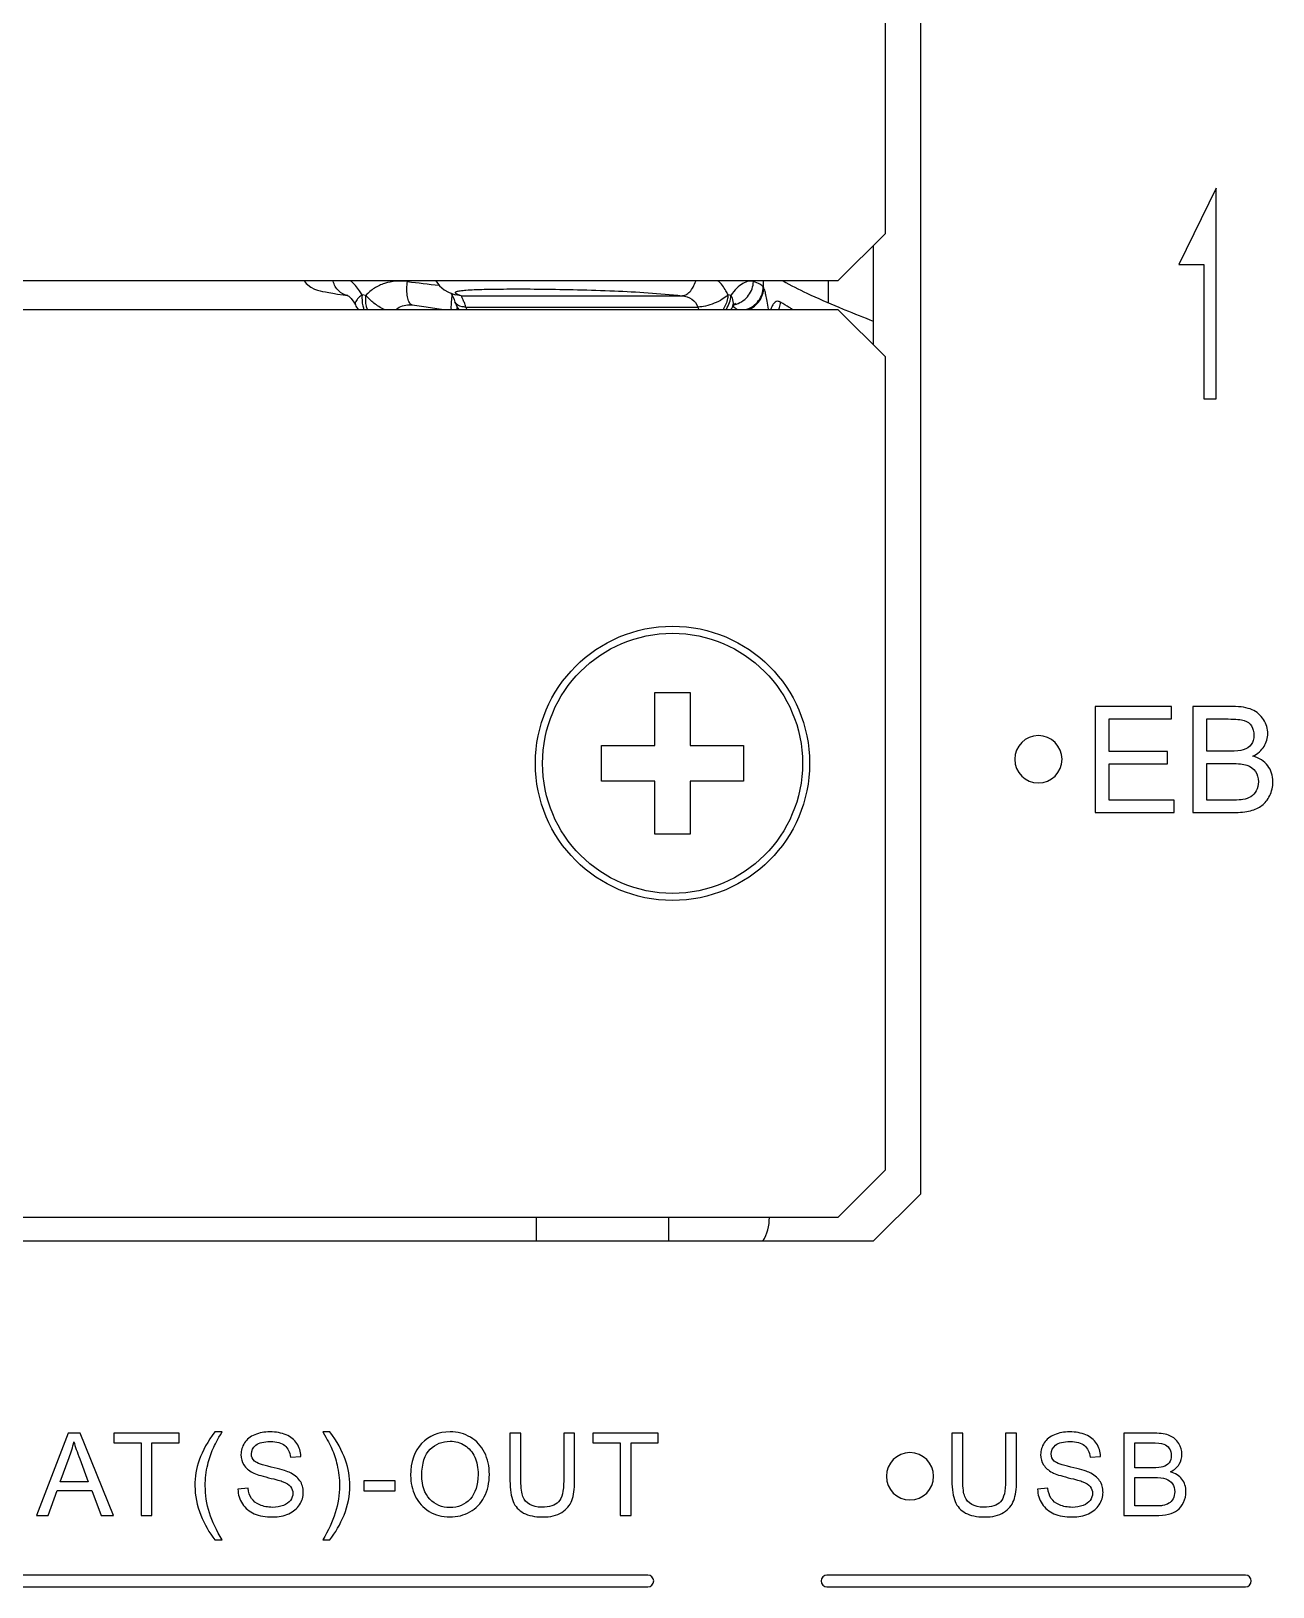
# Model space of a CAD drawing. Header units: millimetres. Extents: x 4086 to 8318, y 123 to 1549.
# Drawn here: x 7141.33 to 7167.6, y 1080.96 to 1113.86 of the extents above; entities that cross this region are included whole.
import ezdxf

# ---------------------------------------------------------------- set-up
doc = ezdxf.new("R2010")
doc.units = ezdxf.units.MM
for name, color, linetype in [('00_COMPONENTS', 7, 'Continuous'), ('20_ALL_FEATURES', 7, 'Continuous'), ('layer 3', 7, 'Continuous')]:
    doc.layers.add(name, color=color, linetype=linetype)

msp = doc.modelspace()

# ---------------------------------------------------------------- linework, layer by layer
at = {"layer": '00_COMPONENTS', "color": 7, "linetype": 'Continuous'}
for p, q in [((7154.524, 1099.875), (7155.274, 1099.875)), ((7154.524, 1098.75), (7154.524, 1099.875)), ((7155.274, 1099.875), (7155.274, 1098.75)), ((7153.399, 1098.75), (7154.524, 1098.75)), ((7153.399, 1098), (7153.399, 1098.75)), ((7155.274, 1098.75), (7156.399, 1098.75)), ((7156.399, 1098.75), (7156.399, 1098)), ((7154.524, 1098), (7153.399, 1098)), ((7154.524, 1096.875), (7154.524, 1098)), ((7156.399, 1098), (7155.274, 1098)), ((7155.274, 1098), (7155.274, 1096.875)), ((7155.274, 1096.875), (7154.524, 1096.875))]:
    msp.add_line(p, q, dxfattribs=at)
msp.add_circle((7154.899, 1098.375), 2.75, dxfattribs=at)
at = {"layer": '20_ALL_FEATURES', "color": 7, "linetype": 'Continuous'}
for p, q in [((7160.149, 1089.275), (7160.149, 1166.875)), ((7159.399, 1126.775), (7159.399, 1109.575)), ((7159.399, 1109.575), (7158.399, 1108.575)), ((7159.149, 1107.225), (7159.149, 1109.325)), ((7158.399, 1108.575), (7065.899, 1108.575)), ((7150.213, 1108.317), (7150.238, 1108.274)), ((7156.818, 1108.575), (7156.818, 1108.448)), ((7158.192, 1108.575), (7158.192, 1108.114)), ((7148.021, 1108.267), (7148.022, 1108.267)), ((7148.022, 1108.267), (7148.05, 1108.25)), ((7148.028, 1108.266), (7148.027, 1108.266)), ((7148.413, 1108.271), (7148.333, 1108.281)), ((7150.307, 1108.283), (7150.306, 1108.283)), ((7150.428, 1108.263), (7150.307, 1108.283)), ((7150.428, 1108.263), (7155.099, 1108.263)), ((7150.528, 1108.023), (7155.435, 1108.023)), ((7065.899, 1107.975), (7158.399, 1107.975)), ((7158.399, 1107.975), (7159.399, 1106.975)), ((7159.399, 1106.975), (7159.399, 1089.775)), ((7159.399, 1089.775), (7158.399, 1088.775)), ((7159.149, 1088.275), (7160.149, 1089.275)), ((7158.399, 1088.775), (7065.899, 1088.775)), ((7152.023, 1088.275), (7152.023, 1088.775)), ((7154.823, 1088.275), (7154.823, 1088.775)), ((7065.149, 1088.275), (7159.149, 1088.275))]:
    msp.add_line(p, q, dxfattribs=at)
for points in [[(7147.11, 1108.575), (7147.149, 1108.521), (7147.247, 1108.444), (7147.329, 1108.403), (7147.39, 1108.382), (7147.443, 1108.367), (7147.498, 1108.355), (7147.559, 1108.343), (7147.63, 1108.33), (7147.714, 1108.315), (7147.814, 1108.299), (7147.931, 1108.281), (7148.021, 1108.267)], [(7149.896, 1108.575), (7149.97, 1108.472), (7150.066, 1108.39), (7150.158, 1108.339)], [(7150.158, 1108.339), (7150.245, 1108.304), (7150.307, 1108.283)], [(7148.05, 1108.25), (7148.102, 1108.203), (7148.16, 1108.125), (7148.191, 1108.067)], [(7149.335, 1108.072), (7149.377, 1108.07), (7149.395, 1108.068)], [(7149.395, 1108.068), (7149.639, 1108.034), (7149.965, 1107.988), (7150.067, 1107.975)], [(7150.238, 1108.274), (7150.278, 1108.186), (7150.298, 1108.13)], [(7156.165, 1108.019), (7156.211, 1108.086), (7156.23, 1108.106)]]:
    msp.add_lwpolyline(points, dxfattribs=at)
msp.add_circle((7154.899, 1098.375), 2.9, dxfattribs=at)
for centre, radius, start, end in [((7170.178, 1280.345), 173.047, 263.06797, 263.29098), ((7148.075, 1108.583), 0.32, 260.2315, 261.374), ((7148.645, 1108.282), 0.502, 205.3487, 217.8667), ((7151.365, 1108.013), 1.022, 178.8192, 180.0122), ((7151.097, 1108.219), 0.602, 198.9937, 204.3183), ((7156.004, 1108.219), 0.602, 198.9937, 204.3183), ((7155.565, 1108.289), 0.565, 326.1814, 326.8316), ((7155.538, 1108.305), 0.597, 326.9099, 341.6998), ((7155.006, 1101.501), 6.863, 80.5397, 81.0563), ((7155.507, 1108.315), 0.629, 341.7213, 355.9926), ((7155.734, 1108.271), 0.499, 323.2156, 329.7363), ((7155.933, 1107.558), 0.536, 61.7909, 62.8341), ((7156.117, 1108.528), 0.461, 281.5143, 284.6371), ((7156.117, 1108.528), 0.46, 284.6372, 286.9903), ((7167.591, 1129.972), 23.794, 247.3122, 247.6504), ((7169.329, 1134.217), 28.38, 247.6649, 248.9723), ((7155.949, 1088.775), 1, 329.6397, 0)]:
    msp.add_arc(centre, radius, start, end, dxfattribs=at)
for points, knots in [([(7148.021, 1108.267), (7147.953, 1108.279), (7147.813, 1108.357), (7147.742, 1108.496), (7147.721, 1108.573)], [0, 0, 0, 0, 0.463615, 1, 1, 1, 1]), ([(7148.333, 1108.281), (7148.317, 1108.311), (7148.249, 1108.421), (7148.162, 1108.518), (7148.089, 1108.579)], [0, 0, 0, 0, 0.263534, 1, 1, 1, 1]), ([(7149.292, 1108.563), (7149.132, 1108.583), (7148.882, 1108.567), (7148.589, 1108.432), (7148.466, 1108.329), (7148.413, 1108.271)], [0, 0, 0, 0, 0.507001, 0.752904, 1, 1, 1, 1]), ([(7149.357, 1108.087), (7149.338, 1108.106), (7149.307, 1108.168), (7149.275, 1108.328), (7149.28, 1108.467), (7149.292, 1108.563)], [0, 0, 0, 0, 0.165037, 0.406397, 1, 1, 1, 1]), ([(7150.314, 1108.313), (7150.311, 1108.316), (7150.305, 1108.322), (7150.304, 1108.335), (7150.315, 1108.344), (7150.324, 1108.348), (7150.33, 1108.35)], [0, 0, 0, 0, 0.249564, 0.432041, 0.658846, 1, 1, 1, 1]), ([(7150.428, 1108.263), (7150.403, 1108.271), (7150.364, 1108.284), (7150.326, 1108.302), (7150.314, 1108.313)], [0, 0, 0, 0, 0.622647, 1, 1, 1, 1]), ([(7150.33, 1108.35), (7150.354, 1108.36), (7150.422, 1108.371), (7150.546, 1108.384), (7150.717, 1108.393), (7150.932, 1108.4), (7151.187, 1108.404), (7151.594, 1108.407), (7152.166, 1108.404), (7152.9, 1108.392), (7153.887, 1108.36), (7154.624, 1108.316), (7155.099, 1108.263)], [0, 0, 0, 0, 0.016281, 0.042592, 0.078673, 0.123922, 0.177635, 0.238866, 0.379699, 0.536953, 0.700025, 1, 1, 1, 1]), ([(7155.099, 1108.263), (7155.127, 1108.264), (7155.189, 1108.282), (7155.271, 1108.348), (7155.342, 1108.448), (7155.376, 1108.529), (7155.39, 1108.573)], [0, 0, 0, 0, 0.187737, 0.418158, 0.694185, 1, 1, 1, 1]), ([(7156.073, 1108.281), (7156.06, 1108.311), (7156.006, 1108.42), (7155.929, 1108.52), (7155.861, 1108.579)], [0, 0, 0, 0, 0.263639, 1, 1, 1, 1]), ([(7156.611, 1108.563), (7156.578, 1108.574), (7156.498, 1108.575), (7156.376, 1108.522), (7156.248, 1108.419), (7156.172, 1108.325), (7156.134, 1108.271)], [0, 0, 0, 0, 0.173701, 0.390204, 0.665135, 1, 1, 1, 1]), ([(7156.252, 1108.087), (7156.352, 1108.118), (7156.534, 1108.251), (7156.606, 1108.46), (7156.611, 1108.563)], [0, 0, 0, 0, 0.505631, 1, 1, 1, 1]), ([(7156.453, 1107.972), (7156.558, 1108.002), (7156.746, 1108.132), (7156.817, 1108.346), (7156.818, 1108.448)], [0, 0, 0, 0, 0.516311, 1, 1, 1, 1]), ([(7156.505, 1107.969), (7156.597, 1108.005), (7156.763, 1108.134), (7156.826, 1108.334), (7156.827, 1108.431)], [0, 0, 0, 0, 0.507635, 1, 1, 1, 1]), ([(7156.818, 1108.448), (7156.803, 1108.474), (7156.731, 1108.52), (7156.658, 1108.548), (7156.611, 1108.563)], [0, 0, 0, 0, 0.376211, 1, 1, 1, 1]), ([(7156.927, 1107.978), (7156.92, 1108.035), (7156.905, 1108.136), (7156.879, 1108.27), (7156.854, 1108.364), (7156.837, 1108.414), (7156.827, 1108.431)], [0, 0, 0, 0, 0.368498, 0.664426, 0.876609, 1, 1, 1, 1]), ([(7157.237, 1108.576), (7157.401, 1108.481), (7157.79, 1108.288), (7158.188, 1108.114), (7158.414, 1108.02)], [0, 0, 0, 0, 0.435549, 1, 1, 1, 1]), ([(7148.333, 1108.281), (7148.31, 1108.263), (7148.266, 1108.226), (7148.208, 1108.163), (7148.177, 1108.097), (7148.191, 1108.067)], [0, 0, 0, 0, 0.33667, 0.627834, 1, 1, 1, 1]), ([(7148.333, 1108.281), (7148.326, 1108.203), (7148.332, 1108.096), (7148.363, 1107.997), (7148.373, 1107.973)], [0, 0, 0, 0, 0.754628, 1, 1, 1, 1]), ([(7148.445, 1107.974), (7148.437, 1107.997), (7148.41, 1108.094), (7148.406, 1108.196), (7148.413, 1108.271)], [0, 0, 0, 0, 0.245883, 1, 1, 1, 1]), ([(7148.802, 1107.972), (7148.724, 1108.007), (7148.584, 1108.096), (7148.463, 1108.21), (7148.413, 1108.271)], [0, 0, 0, 0, 0.516569, 1, 1, 1, 1]), ([(7149.06, 1107.98), (7149.096, 1108.01), (7149.185, 1108.059), (7149.284, 1108.072), (7149.335, 1108.072)], [0, 0, 0, 0, 0.482946, 1, 1, 1, 1]), ([(7149.395, 1108.068), (7149.392, 1108.069), (7149.378, 1108.072), (7149.365, 1108.08), (7149.357, 1108.087)], [0, 0, 0, 0, 0.230344, 1, 1, 1, 1]), ([(7150.221, 1107.972), (7150.219, 1107.993), (7150.22, 1108.048), (7150.223, 1108.103), (7150.226, 1108.137)], [0, 0, 0, 0, 0.378876, 1, 1, 1, 1]), ([(7150.226, 1108.137), (7150.227, 1108.147), (7150.23, 1108.193), (7150.235, 1108.238), (7150.239, 1108.273)], [0, 0, 0, 0, 0.236128, 1, 1, 1, 1]), ([(7150.528, 1108.023), (7150.501, 1108.024), (7150.418, 1108.03), (7150.316, 1108.073), (7150.298, 1108.13)], [0, 0, 0, 0, 0.310608, 1, 1, 1, 1]), ([(7150.345, 1107.969), (7150.345, 1107.972), (7150.344, 1107.987), (7150.343, 1108.001), (7150.343, 1108.012)], [0, 0, 0, 0, 0.211489, 1, 1, 1, 1]), ([(7150.528, 1108.023), (7150.519, 1108.055), (7150.5, 1108.113), (7150.468, 1108.184), (7150.445, 1108.232), (7150.431, 1108.255), (7150.428, 1108.263)], [0, 0, 0, 0, 0.387488, 0.695194, 0.901901, 1, 1, 1, 1]), ([(7155.099, 1108.263), (7155.172, 1108.257), (7155.32, 1108.215), (7155.409, 1108.088), (7155.435, 1108.023)], [0, 0, 0, 0, 0.510394, 1, 1, 1, 1]), ([(7156.073, 1108.281), (7156.037, 1108.245), (7155.944, 1108.177), (7155.782, 1108.098), (7155.608, 1108.042), (7155.489, 1108.025), (7155.435, 1108.023)], [0, 0, 0, 0, 0.218238, 0.490673, 0.768335, 1, 1, 1, 1]), ([(7156.073, 1108.281), (7156.072, 1108.255), (7156.057, 1108.146), (7156.014, 1108.041), (7155.967, 1107.973)], [0, 0, 0, 0, 0.238568, 1, 1, 1, 1]), ([(7156.165, 1108.019), (7156.186, 1108.054), (7156.196, 1108.149), (7156.159, 1108.231), (7156.134, 1108.271)], [0, 0, 0, 0, 0.463488, 1, 1, 1, 1]), ([(7156.186, 1108.03), (7156.192, 1108.027), (7156.212, 1108.016), (7156.231, 1108.003), (7156.244, 1107.992)], [0, 0, 0, 0, 0.279806, 1, 1, 1, 1]), ([(7157.184, 1108.125), (7157.166, 1108.136), (7157.125, 1108.153), (7157.06, 1108.127), (7157.013, 1108.064), (7156.991, 1108.011), (7156.98, 1107.98)], [0, 0, 0, 0, 0.215294, 0.413526, 0.664597, 1, 1, 1, 1]), ([(7157.151, 1107.974), (7157.156, 1107.987), (7157.172, 1108.036), (7157.181, 1108.087), (7157.184, 1108.125)], [0, 0, 0, 0, 0.260943, 1, 1, 1, 1]), ([(7157.437, 1107.975), (7157.414, 1107.988), (7157.328, 1108.036), (7157.244, 1108.086), (7157.184, 1108.125)], [0, 0, 0, 0, 0.269021, 1, 1, 1, 1])]:
    msp.add_open_spline(points, degree=3, knots=knots, dxfattribs=at)
for points in [[(7156.827, 1108.431), (7156.824, 1108.436), (7156.821, 1108.442), (7156.818, 1108.448)], [(7150.298, 1108.13), (7150.315, 1108.073), (7150.344, 1108.02), (7150.38, 1107.973)], [(7156.244, 1107.992), (7156.25, 1107.987), (7156.256, 1107.981), (7156.261, 1107.974)]]:
    msp.add_open_spline(points, degree=3, dxfattribs=at)
at = {"layer": 'layer 3'}
for points, knots in [([(7166.14, 1106.082), (7166.14, 1106.082), (7166.14, 1108.926), (7166.14, 1108.926), (7166.14, 1108.926), (7166.14, 1108.926), (7165.608, 1108.926), (7165.608, 1108.926), (7165.608, 1108.926), (7165.608, 1108.926), (7166.4, 1110.539), (7166.4, 1110.539), (7166.4, 1110.539), (7166.4, 1110.539), (7166.4, 1109.113), (7166.4, 1109.113), (7166.4, 1109.113), (7166.4, 1109.113), (7166.4, 1108.926), (7166.4, 1108.926), (7166.4, 1108.926), (7166.4, 1108.926), (7166.4, 1106.082), (7166.4, 1106.082), (7166.4, 1106.082), (7166.4, 1106.082), (7166.14, 1106.082), (7166.14, 1106.082)], [0, 0, 0, 0, 0.125, 0.125, 0.125, 0.125, 0.25, 0.25, 0.25, 0.25, 0.375, 0.375, 0.375, 0.375, 0.5, 0.5, 0.5, 0.5, 0.625, 0.625, 0.625, 0.625, 0.75, 0.75, 0.75, 0.75, 1, 1, 1, 1]), ([(7163.837, 1097.336), (7163.837, 1097.336), (7163.837, 1099.576), (7163.837, 1099.576), (7163.837, 1099.576), (7163.837, 1099.576), (7165.454, 1099.576), (7165.454, 1099.576), (7165.454, 1099.576), (7165.454, 1099.576), (7165.454, 1099.313), (7165.454, 1099.313), (7165.454, 1099.313), (7165.454, 1099.313), (7164.134, 1099.313), (7164.134, 1099.313), (7164.134, 1099.313), (7164.134, 1099.313), (7164.134, 1098.625), (7164.134, 1098.625), (7164.134, 1098.625), (7164.134, 1098.625), (7165.37, 1098.625), (7165.37, 1098.625), (7165.37, 1098.625), (7165.37, 1098.625), (7165.37, 1098.362), (7165.37, 1098.362), (7165.37, 1098.362), (7165.37, 1098.362), (7164.134, 1098.362), (7164.134, 1098.362), (7164.134, 1098.362), (7164.134, 1098.362), (7164.134, 1097.598), (7164.134, 1097.598), (7164.134, 1097.598), (7164.134, 1097.598), (7165.508, 1097.598), (7165.508, 1097.598), (7165.508, 1097.598), (7165.508, 1097.598), (7165.508, 1097.336), (7165.508, 1097.336), (7165.508, 1097.336), (7165.508, 1097.336), (7163.837, 1097.336), (7163.837, 1097.336)], [0, 0, 0, 0, 0.076923, 0.076923, 0.076923, 0.076923, 0.153846, 0.153846, 0.153846, 0.153846, 0.230769, 0.230769, 0.230769, 0.230769, 0.307692, 0.307692, 0.307692, 0.307692, 0.384615, 0.384615, 0.384615, 0.384615, 0.461538, 0.461538, 0.461538, 0.461538, 0.538462, 0.538462, 0.538462, 0.538462, 0.615385, 0.615385, 0.615385, 0.615385, 0.692308, 0.692308, 0.692308, 0.692308, 0.769231, 0.769231, 0.769231, 0.769231, 0.846154, 0.846154, 0.846154, 0.846154, 1, 1, 1, 1]), ([(7165.905, 1097.336), (7165.905, 1097.336), (7165.905, 1099.576), (7165.905, 1099.576), (7165.905, 1099.576), (7165.905, 1099.576), (7166.746, 1099.576), (7166.746, 1099.576), (7166.746, 1099.576), (7166.917, 1099.576), (7167.054, 1099.554), (7167.158, 1099.508), (7167.158, 1099.508), (7167.261, 1099.463), (7167.342, 1099.393), (7167.4, 1099.299), (7167.4, 1099.299), (7167.459, 1099.205), (7167.489, 1099.106), (7167.489, 1099.003), (7167.489, 1099.003), (7167.489, 1098.907), (7167.463, 1098.817), (7167.411, 1098.733), (7167.411, 1098.733), (7167.359, 1098.648), (7167.281, 1098.58), (7167.176, 1098.528), (7167.176, 1098.528), (7167.312, 1098.488), (7167.416, 1098.42), (7167.489, 1098.324), (7167.489, 1098.324), (7167.562, 1098.229), (7167.598, 1098.116), (7167.598, 1097.985), (7167.598, 1097.985), (7167.598, 1097.88), (7167.576, 1097.783), (7167.531, 1097.692), (7167.531, 1097.692), (7167.487, 1097.602), (7167.432, 1097.533), (7167.367, 1097.484), (7167.367, 1097.484), (7167.302, 1097.435), (7167.22, 1097.398), (7167.122, 1097.373), (7167.122, 1097.373), (7167.023, 1097.348), (7166.903, 1097.336), (7166.76, 1097.336), (7166.76, 1097.336), (7166.76, 1097.336), (7165.905, 1097.336), (7165.905, 1097.336)], [0, 0, 0, 0, 0.066667, 0.066667, 0.066667, 0.066667, 0.133333, 0.133333, 0.133333, 0.133333, 0.2, 0.2, 0.2, 0.2, 0.266667, 0.266667, 0.266667, 0.266667, 0.333333, 0.333333, 0.333333, 0.333333, 0.4, 0.4, 0.4, 0.4, 0.466667, 0.466667, 0.466667, 0.466667, 0.533333, 0.533333, 0.533333, 0.533333, 0.6, 0.6, 0.6, 0.6, 0.666667, 0.666667, 0.666667, 0.666667, 0.733333, 0.733333, 0.733333, 0.733333, 0.8, 0.8, 0.8, 0.8, 0.866667, 0.866667, 0.866667, 0.866667, 1, 1, 1, 1]), ([(7166.202, 1098.634), (7166.202, 1098.634), (7166.687, 1098.634), (7166.687, 1098.634), (7166.687, 1098.634), (7166.818, 1098.634), (7166.913, 1098.643), (7166.97, 1098.66), (7166.97, 1098.66), (7167.045, 1098.683), (7167.102, 1098.72), (7167.14, 1098.772), (7167.14, 1098.772), (7167.178, 1098.825), (7167.197, 1098.89), (7167.197, 1098.969), (7167.197, 1098.969), (7167.197, 1099.043), (7167.18, 1099.109), (7167.144, 1099.165), (7167.144, 1099.165), (7167.108, 1099.222), (7167.057, 1099.261), (7166.991, 1099.282), (7166.991, 1099.282), (7166.925, 1099.303), (7166.811, 1099.313), (7166.65, 1099.313), (7166.65, 1099.313), (7166.65, 1099.313), (7166.202, 1099.313), (7166.202, 1099.313), (7166.202, 1099.313), (7166.202, 1099.313), (7166.202, 1098.634), (7166.202, 1098.634)], [0, 0, 0, 0, 0.1, 0.1, 0.1, 0.1, 0.2, 0.2, 0.2, 0.2, 0.3, 0.3, 0.3, 0.3, 0.4, 0.4, 0.4, 0.4, 0.5, 0.5, 0.5, 0.5, 0.6, 0.6, 0.6, 0.6, 0.7, 0.7, 0.7, 0.7, 0.8, 0.8, 0.8, 0.8, 1, 1, 1, 1]), ([(7166.202, 1097.598), (7166.202, 1097.598), (7166.76, 1097.598), (7166.76, 1097.598), (7166.76, 1097.598), (7166.856, 1097.598), (7166.924, 1097.602), (7166.963, 1097.609), (7166.963, 1097.609), (7167.031, 1097.621), (7167.088, 1097.642), (7167.134, 1097.67), (7167.134, 1097.67), (7167.18, 1097.699), (7167.217, 1097.741), (7167.247, 1097.796), (7167.247, 1097.796), (7167.277, 1097.85), (7167.291, 1097.913), (7167.291, 1097.985), (7167.291, 1097.985), (7167.291, 1098.069), (7167.27, 1098.141), (7167.227, 1098.203), (7167.227, 1098.203), (7167.184, 1098.265), (7167.124, 1098.309), (7167.048, 1098.334), (7167.048, 1098.334), (7166.973, 1098.359), (7166.863, 1098.371), (7166.721, 1098.371), (7166.721, 1098.371), (7166.721, 1098.371), (7166.202, 1098.371), (7166.202, 1098.371), (7166.202, 1098.371), (7166.202, 1098.371), (7166.202, 1097.598), (7166.202, 1097.598)], [0, 0, 0, 0, 0.090909, 0.090909, 0.090909, 0.090909, 0.181818, 0.181818, 0.181818, 0.181818, 0.272727, 0.272727, 0.272727, 0.272727, 0.363636, 0.363636, 0.363636, 0.363636, 0.454545, 0.454545, 0.454545, 0.454545, 0.545455, 0.545455, 0.545455, 0.545455, 0.636364, 0.636364, 0.636364, 0.636364, 0.727273, 0.727273, 0.727273, 0.727273, 0.818182, 0.818182, 0.818182, 0.818182, 1, 1, 1, 1]), ([(7141.447, 1082.468), (7141.447, 1082.468), (7142.115, 1084.21), (7142.115, 1084.21), (7142.115, 1084.21), (7142.115, 1084.21), (7142.368, 1084.21), (7142.368, 1084.21), (7142.368, 1084.21), (7142.368, 1084.21), (7143.077, 1082.468), (7143.077, 1082.468), (7143.077, 1082.468), (7143.077, 1082.468), (7142.815, 1082.468), (7142.815, 1082.468), (7142.815, 1082.468), (7142.815, 1082.468), (7142.614, 1082.996), (7142.614, 1082.996), (7142.614, 1082.996), (7142.614, 1082.996), (7141.88, 1082.996), (7141.88, 1082.996), (7141.88, 1082.996), (7141.88, 1082.996), (7141.691, 1082.468), (7141.691, 1082.468), (7141.691, 1082.468), (7141.691, 1082.468), (7141.447, 1082.468), (7141.447, 1082.468)], [0, 0, 0, 0, 0.111111, 0.111111, 0.111111, 0.111111, 0.222222, 0.222222, 0.222222, 0.222222, 0.333333, 0.333333, 0.333333, 0.333333, 0.444444, 0.444444, 0.444444, 0.444444, 0.555556, 0.555556, 0.555556, 0.555556, 0.666667, 0.666667, 0.666667, 0.666667, 0.777778, 0.777778, 0.777778, 0.777778, 1, 1, 1, 1]), ([(7141.948, 1083.183), (7141.948, 1083.183), (7142.541, 1083.183), (7142.541, 1083.183), (7142.541, 1083.183), (7142.541, 1083.183), (7142.36, 1083.666), (7142.36, 1083.666), (7142.36, 1083.666), (7142.305, 1083.813), (7142.264, 1083.934), (7142.235, 1084.03), (7142.235, 1084.03), (7142.211, 1083.916), (7142.179, 1083.805), (7142.139, 1083.695), (7142.139, 1083.695), (7142.139, 1083.695), (7141.948, 1083.183), (7141.948, 1083.183)], [0, 0, 0, 0, 0.166667, 0.166667, 0.166667, 0.166667, 0.333333, 0.333333, 0.333333, 0.333333, 0.5, 0.5, 0.5, 0.5, 0.666667, 0.666667, 0.666667, 0.666667, 1, 1, 1, 1]), ([(7143.658, 1082.468), (7143.658, 1082.468), (7143.658, 1084.006), (7143.658, 1084.006), (7143.658, 1084.006), (7143.658, 1084.006), (7143.084, 1084.006), (7143.084, 1084.006), (7143.084, 1084.006), (7143.084, 1084.006), (7143.084, 1084.21), (7143.084, 1084.21), (7143.084, 1084.21), (7143.084, 1084.21), (7144.463, 1084.21), (7144.463, 1084.21), (7144.463, 1084.21), (7144.463, 1084.21), (7144.463, 1084.006), (7144.463, 1084.006), (7144.463, 1084.006), (7144.463, 1084.006), (7143.889, 1084.006), (7143.889, 1084.006), (7143.889, 1084.006), (7143.889, 1084.006), (7143.889, 1082.468), (7143.889, 1082.468), (7143.889, 1082.468), (7143.889, 1082.468), (7143.658, 1082.468), (7143.658, 1082.468)], [0, 0, 0, 0, 0.111111, 0.111111, 0.111111, 0.111111, 0.222222, 0.222222, 0.222222, 0.222222, 0.333333, 0.333333, 0.333333, 0.333333, 0.444444, 0.444444, 0.444444, 0.444444, 0.555556, 0.555556, 0.555556, 0.555556, 0.666667, 0.666667, 0.666667, 0.666667, 0.777778, 0.777778, 0.777778, 0.777778, 1, 1, 1, 1]), ([(7145.218, 1081.957), (7145.1, 1082.106), (7145.001, 1082.28), (7144.919, 1082.48), (7144.919, 1082.48), (7144.838, 1082.679), (7144.797, 1082.886), (7144.797, 1083.099), (7144.797, 1083.099), (7144.797, 1083.288), (7144.827, 1083.468), (7144.888, 1083.641), (7144.888, 1083.641), (7144.96, 1083.841), (7145.069, 1084.04), (7145.218, 1084.239), (7145.218, 1084.239), (7145.218, 1084.239), (7145.371, 1084.239), (7145.371, 1084.239), (7145.371, 1084.239), (7145.275, 1084.074), (7145.212, 1083.957), (7145.181, 1083.886), (7145.181, 1083.886), (7145.133, 1083.777), (7145.095, 1083.663), (7145.067, 1083.545), (7145.067, 1083.545), (7145.033, 1083.397), (7145.016, 1083.248), (7145.016, 1083.098), (7145.016, 1083.098), (7145.016, 1082.718), (7145.134, 1082.337), (7145.371, 1081.957), (7145.371, 1081.957), (7145.371, 1081.957), (7145.218, 1081.957), (7145.218, 1081.957)], [0, 0, 0, 0, 0.090909, 0.090909, 0.090909, 0.090909, 0.181818, 0.181818, 0.181818, 0.181818, 0.272727, 0.272727, 0.272727, 0.272727, 0.363636, 0.363636, 0.363636, 0.363636, 0.454545, 0.454545, 0.454545, 0.454545, 0.545455, 0.545455, 0.545455, 0.545455, 0.636364, 0.636364, 0.636364, 0.636364, 0.727273, 0.727273, 0.727273, 0.727273, 0.818182, 0.818182, 0.818182, 0.818182, 1, 1, 1, 1]), ([(7145.706, 1083.028), (7145.706, 1083.028), (7145.922, 1083.047), (7145.922, 1083.047), (7145.922, 1083.047), (7145.932, 1082.96), (7145.956, 1082.888), (7145.994, 1082.831), (7145.994, 1082.831), (7146.032, 1082.776), (7146.09, 1082.73), (7146.169, 1082.695), (7146.169, 1082.695), (7146.248, 1082.661), (7146.337, 1082.643), (7146.436, 1082.643), (7146.436, 1082.643), (7146.524, 1082.643), (7146.602, 1082.656), (7146.669, 1082.683), (7146.669, 1082.683), (7146.736, 1082.709), (7146.786, 1082.745), (7146.819, 1082.791), (7146.819, 1082.791), (7146.852, 1082.837), (7146.868, 1082.887), (7146.868, 1082.94), (7146.868, 1082.94), (7146.868, 1082.994), (7146.853, 1083.042), (7146.821, 1083.083), (7146.821, 1083.083), (7146.789, 1083.123), (7146.737, 1083.157), (7146.664, 1083.185), (7146.664, 1083.185), (7146.617, 1083.203), (7146.514, 1083.232), (7146.354, 1083.27), (7146.354, 1083.27), (7146.194, 1083.309), (7146.082, 1083.345), (7146.018, 1083.379), (7146.018, 1083.379), (7145.935, 1083.423), (7145.873, 1083.477), (7145.833, 1083.541), (7145.833, 1083.541), (7145.792, 1083.606), (7145.771, 1083.678), (7145.771, 1083.758), (7145.771, 1083.758), (7145.771, 1083.847), (7145.797, 1083.929), (7145.846, 1084.005), (7145.846, 1084.005), (7145.896, 1084.082), (7145.969, 1084.14), (7146.065, 1084.179), (7146.065, 1084.179), (7146.161, 1084.219), (7146.267, 1084.239), (7146.384, 1084.239), (7146.384, 1084.239), (7146.513, 1084.239), (7146.627, 1084.218), (7146.726, 1084.177), (7146.726, 1084.177), (7146.824, 1084.135), (7146.9, 1084.074), (7146.953, 1083.993), (7146.953, 1083.993), (7147.006, 1083.912), (7147.035, 1083.821), (7147.039, 1083.719), (7147.039, 1083.719), (7147.039, 1083.719), (7146.817, 1083.701), (7146.817, 1083.701), (7146.817, 1083.701), (7146.806, 1083.811), (7146.765, 1083.894), (7146.697, 1083.95), (7146.697, 1083.95), (7146.628, 1084.007), (7146.527, 1084.035), (7146.393, 1084.035), (7146.393, 1084.035), (7146.254, 1084.035), (7146.152, 1084.009), (7146.088, 1083.958), (7146.088, 1083.958), (7146.025, 1083.907), (7145.993, 1083.845), (7145.993, 1083.773), (7145.993, 1083.773), (7145.993, 1083.711), (7146.015, 1083.659), (7146.06, 1083.619), (7146.06, 1083.619), (7146.105, 1083.579), (7146.221, 1083.537), (7146.408, 1083.495), (7146.408, 1083.495), (7146.595, 1083.452), (7146.724, 1083.415), (7146.793, 1083.384), (7146.793, 1083.384), (7146.894, 1083.337), (7146.969, 1083.278), (7147.018, 1083.206), (7147.018, 1083.206), (7147.066, 1083.135), (7147.09, 1083.053), (7147.09, 1082.96), (7147.09, 1082.96), (7147.09, 1082.867), (7147.063, 1082.78), (7147.01, 1082.698), (7147.01, 1082.698), (7146.957, 1082.616), (7146.881, 1082.553), (7146.782, 1082.507), (7146.782, 1082.507), (7146.683, 1082.462), (7146.571, 1082.439), (7146.447, 1082.439), (7146.447, 1082.439), (7146.29, 1082.439), (7146.158, 1082.462), (7146.052, 1082.508), (7146.052, 1082.508), (7145.945, 1082.554), (7145.862, 1082.623), (7145.801, 1082.715), (7145.801, 1082.715), (7145.741, 1082.807), (7145.709, 1082.911), (7145.706, 1083.028)], [0, 0, 0, 0, 0.027778, 0.027778, 0.027778, 0.027778, 0.055556, 0.055556, 0.055556, 0.055556, 0.083333, 0.083333, 0.083333, 0.083333, 0.111111, 0.111111, 0.111111, 0.111111, 0.138889, 0.138889, 0.138889, 0.138889, 0.166667, 0.166667, 0.166667, 0.166667, 0.194444, 0.194444, 0.194444, 0.194444, 0.222222, 0.222222, 0.222222, 0.222222, 0.25, 0.25, 0.25, 0.25, 0.277778, 0.277778, 0.277778, 0.277778, 0.305556, 0.305556, 0.305556, 0.305556, 0.333333, 0.333333, 0.333333, 0.333333, 0.361111, 0.361111, 0.361111, 0.361111, 0.388889, 0.388889, 0.388889, 0.388889, 0.416667, 0.416667, 0.416667, 0.416667, 0.444444, 0.444444, 0.444444, 0.444444, 0.472222, 0.472222, 0.472222, 0.472222, 0.5, 0.5, 0.5, 0.5, 0.527778, 0.527778, 0.527778, 0.527778, 0.555556, 0.555556, 0.555556, 0.555556, 0.583333, 0.583333, 0.583333, 0.583333, 0.611111, 0.611111, 0.611111, 0.611111, 0.638889, 0.638889, 0.638889, 0.638889, 0.666667, 0.666667, 0.666667, 0.666667, 0.694444, 0.694444, 0.694444, 0.694444, 0.722222, 0.722222, 0.722222, 0.722222, 0.75, 0.75, 0.75, 0.75, 0.777778, 0.777778, 0.777778, 0.777778, 0.805556, 0.805556, 0.805556, 0.805556, 0.833333, 0.833333, 0.833333, 0.833333, 0.861111, 0.861111, 0.861111, 0.861111, 0.888889, 0.888889, 0.888889, 0.888889, 0.916667, 0.916667, 0.916667, 0.916667, 0.944444, 0.944444, 0.944444, 0.944444, 1, 1, 1, 1]), ([(7147.653, 1081.957), (7147.653, 1081.957), (7147.5, 1081.957), (7147.5, 1081.957), (7147.5, 1081.957), (7147.737, 1082.337), (7147.855, 1082.718), (7147.855, 1083.098), (7147.855, 1083.098), (7147.855, 1083.247), (7147.838, 1083.395), (7147.804, 1083.541), (7147.804, 1083.541), (7147.777, 1083.66), (7147.739, 1083.774), (7147.691, 1083.883), (7147.691, 1083.883), (7147.66, 1083.954), (7147.596, 1084.073), (7147.5, 1084.239), (7147.5, 1084.239), (7147.5, 1084.239), (7147.653, 1084.239), (7147.653, 1084.239), (7147.653, 1084.239), (7147.801, 1084.04), (7147.911, 1083.841), (7147.983, 1083.641), (7147.983, 1083.641), (7148.043, 1083.468), (7148.074, 1083.288), (7148.074, 1083.099), (7148.074, 1083.099), (7148.074, 1082.886), (7148.033, 1082.679), (7147.951, 1082.48), (7147.951, 1082.48), (7147.87, 1082.28), (7147.77, 1082.106), (7147.653, 1081.957)], [0, 0, 0, 0, 0.090909, 0.090909, 0.090909, 0.090909, 0.181818, 0.181818, 0.181818, 0.181818, 0.272727, 0.272727, 0.272727, 0.272727, 0.363636, 0.363636, 0.363636, 0.363636, 0.454545, 0.454545, 0.454545, 0.454545, 0.545455, 0.545455, 0.545455, 0.545455, 0.636364, 0.636364, 0.636364, 0.636364, 0.727273, 0.727273, 0.727273, 0.727273, 0.818182, 0.818182, 0.818182, 0.818182, 1, 1, 1, 1]), ([(7149.359, 1083.316), (7149.359, 1083.605), (7149.436, 1083.831), (7149.592, 1083.994), (7149.592, 1083.994), (7149.747, 1084.158), (7149.947, 1084.239), (7150.193, 1084.239), (7150.193, 1084.239), (7150.354, 1084.239), (7150.499, 1084.201), (7150.628, 1084.124), (7150.628, 1084.124), (7150.757, 1084.047), (7150.855, 1083.94), (7150.923, 1083.803), (7150.923, 1083.803), (7150.991, 1083.666), (7151.025, 1083.51), (7151.025, 1083.336), (7151.025, 1083.336), (7151.025, 1083.16), (7150.989, 1083.002), (7150.918, 1082.863), (7150.918, 1082.863), (7150.846, 1082.723), (7150.745, 1082.618), (7150.615, 1082.546), (7150.615, 1082.546), (7150.484, 1082.475), (7150.343, 1082.439), (7150.192, 1082.439), (7150.192, 1082.439), (7150.028, 1082.439), (7149.881, 1082.479), (7149.752, 1082.558), (7149.752, 1082.558), (7149.623, 1082.637), (7149.525, 1082.745), (7149.458, 1082.882), (7149.458, 1082.882), (7149.392, 1083.018), (7149.359, 1083.163), (7149.359, 1083.316)], [0, 0, 0, 0, 0.083333, 0.083333, 0.083333, 0.083333, 0.166667, 0.166667, 0.166667, 0.166667, 0.25, 0.25, 0.25, 0.25, 0.333333, 0.333333, 0.333333, 0.333333, 0.416667, 0.416667, 0.416667, 0.416667, 0.5, 0.5, 0.5, 0.5, 0.583333, 0.583333, 0.583333, 0.583333, 0.666667, 0.666667, 0.666667, 0.666667, 0.75, 0.75, 0.75, 0.75, 0.833333, 0.833333, 0.833333, 0.833333, 1, 1, 1, 1]), ([(7149.597, 1083.312), (7149.597, 1083.102), (7149.653, 1082.937), (7149.766, 1082.817), (7149.766, 1082.817), (7149.879, 1082.696), (7150.02, 1082.636), (7150.19, 1082.636), (7150.19, 1082.636), (7150.364, 1082.636), (7150.506, 1082.697), (7150.619, 1082.819), (7150.619, 1082.819), (7150.73, 1082.94), (7150.786, 1083.113), (7150.786, 1083.337), (7150.786, 1083.337), (7150.786, 1083.478), (7150.763, 1083.602), (7150.715, 1083.707), (7150.715, 1083.707), (7150.667, 1083.813), (7150.597, 1083.894), (7150.505, 1083.952), (7150.505, 1083.952), (7150.412, 1084.01), (7150.309, 1084.04), (7150.194, 1084.04), (7150.194, 1084.04), (7150.031, 1084.04), (7149.891, 1083.984), (7149.773, 1083.872), (7149.773, 1083.872), (7149.656, 1083.76), (7149.597, 1083.573), (7149.597, 1083.312)], [0, 0, 0, 0, 0.1, 0.1, 0.1, 0.1, 0.2, 0.2, 0.2, 0.2, 0.3, 0.3, 0.3, 0.3, 0.4, 0.4, 0.4, 0.4, 0.5, 0.5, 0.5, 0.5, 0.6, 0.6, 0.6, 0.6, 0.7, 0.7, 0.7, 0.7, 0.8, 0.8, 0.8, 0.8, 1, 1, 1, 1]), ([(7152.597, 1084.21), (7152.597, 1084.21), (7152.828, 1084.21), (7152.828, 1084.21), (7152.828, 1084.21), (7152.828, 1084.21), (7152.828, 1083.204), (7152.828, 1083.204), (7152.828, 1083.204), (7152.828, 1083.029), (7152.808, 1082.89), (7152.769, 1082.787), (7152.769, 1082.787), (7152.729, 1082.684), (7152.658, 1082.6), (7152.555, 1082.536), (7152.555, 1082.536), (7152.452, 1082.471), (7152.317, 1082.439), (7152.149, 1082.439), (7152.149, 1082.439), (7151.986, 1082.439), (7151.853, 1082.467), (7151.749, 1082.523), (7151.749, 1082.523), (7151.646, 1082.58), (7151.572, 1082.661), (7151.528, 1082.767), (7151.528, 1082.767), (7151.484, 1082.874), (7151.461, 1083.02), (7151.461, 1083.204), (7151.461, 1083.204), (7151.461, 1083.204), (7151.461, 1084.21), (7151.461, 1084.21), (7151.461, 1084.21), (7151.461, 1084.21), (7151.692, 1084.21), (7151.692, 1084.21), (7151.692, 1084.21), (7151.692, 1084.21), (7151.692, 1083.204), (7151.692, 1083.204), (7151.692, 1083.204), (7151.692, 1083.053), (7151.706, 1082.941), (7151.734, 1082.87), (7151.734, 1082.87), (7151.762, 1082.798), (7151.81, 1082.743), (7151.879, 1082.704), (7151.879, 1082.704), (7151.947, 1082.665), (7152.03, 1082.646), (7152.129, 1082.646), (7152.129, 1082.646), (7152.298, 1082.646), (7152.418, 1082.684), (7152.49, 1082.761), (7152.49, 1082.761), (7152.561, 1082.838), (7152.597, 1082.986), (7152.597, 1083.204), (7152.597, 1083.204), (7152.597, 1083.204), (7152.597, 1084.21), (7152.597, 1084.21)], [0, 0, 0, 0, 0.055556, 0.055556, 0.055556, 0.055556, 0.111111, 0.111111, 0.111111, 0.111111, 0.166667, 0.166667, 0.166667, 0.166667, 0.222222, 0.222222, 0.222222, 0.222222, 0.277778, 0.277778, 0.277778, 0.277778, 0.333333, 0.333333, 0.333333, 0.333333, 0.388889, 0.388889, 0.388889, 0.388889, 0.444444, 0.444444, 0.444444, 0.444444, 0.5, 0.5, 0.5, 0.5, 0.555556, 0.555556, 0.555556, 0.555556, 0.611111, 0.611111, 0.611111, 0.611111, 0.666667, 0.666667, 0.666667, 0.666667, 0.722222, 0.722222, 0.722222, 0.722222, 0.777778, 0.777778, 0.777778, 0.777778, 0.833333, 0.833333, 0.833333, 0.833333, 0.888889, 0.888889, 0.888889, 0.888889, 1, 1, 1, 1]), ([(7153.791, 1082.468), (7153.791, 1082.468), (7153.791, 1084.006), (7153.791, 1084.006), (7153.791, 1084.006), (7153.791, 1084.006), (7153.217, 1084.006), (7153.217, 1084.006), (7153.217, 1084.006), (7153.217, 1084.006), (7153.217, 1084.21), (7153.217, 1084.21), (7153.217, 1084.21), (7153.217, 1084.21), (7154.596, 1084.21), (7154.596, 1084.21), (7154.596, 1084.21), (7154.596, 1084.21), (7154.596, 1084.006), (7154.596, 1084.006), (7154.596, 1084.006), (7154.596, 1084.006), (7154.022, 1084.006), (7154.022, 1084.006), (7154.022, 1084.006), (7154.022, 1084.006), (7154.022, 1082.468), (7154.022, 1082.468), (7154.022, 1082.468), (7154.022, 1082.468), (7153.791, 1082.468), (7153.791, 1082.468)], [0, 0, 0, 0, 0.111111, 0.111111, 0.111111, 0.111111, 0.222222, 0.222222, 0.222222, 0.222222, 0.333333, 0.333333, 0.333333, 0.333333, 0.444444, 0.444444, 0.444444, 0.444444, 0.555556, 0.555556, 0.555556, 0.555556, 0.666667, 0.666667, 0.666667, 0.666667, 0.777778, 0.777778, 0.777778, 0.777778, 1, 1, 1, 1]), ([(7161.945, 1084.21), (7161.945, 1084.21), (7162.176, 1084.21), (7162.176, 1084.21), (7162.176, 1084.21), (7162.176, 1084.21), (7162.176, 1083.204), (7162.176, 1083.204), (7162.176, 1083.204), (7162.176, 1083.029), (7162.156, 1082.89), (7162.117, 1082.787), (7162.117, 1082.787), (7162.077, 1082.684), (7162.006, 1082.6), (7161.903, 1082.536), (7161.903, 1082.536), (7161.8, 1082.471), (7161.665, 1082.439), (7161.497, 1082.439), (7161.497, 1082.439), (7161.334, 1082.439), (7161.201, 1082.467), (7161.097, 1082.523), (7161.097, 1082.523), (7160.994, 1082.58), (7160.92, 1082.661), (7160.876, 1082.767), (7160.876, 1082.767), (7160.831, 1082.874), (7160.809, 1083.02), (7160.809, 1083.204), (7160.809, 1083.204), (7160.809, 1083.204), (7160.809, 1084.21), (7160.809, 1084.21), (7160.809, 1084.21), (7160.809, 1084.21), (7161.04, 1084.21), (7161.04, 1084.21), (7161.04, 1084.21), (7161.04, 1084.21), (7161.04, 1083.204), (7161.04, 1083.204), (7161.04, 1083.204), (7161.04, 1083.053), (7161.054, 1082.941), (7161.082, 1082.87), (7161.082, 1082.87), (7161.11, 1082.798), (7161.158, 1082.743), (7161.227, 1082.704), (7161.227, 1082.704), (7161.295, 1082.665), (7161.378, 1082.646), (7161.477, 1082.646), (7161.477, 1082.646), (7161.645, 1082.646), (7161.766, 1082.684), (7161.838, 1082.761), (7161.838, 1082.761), (7161.909, 1082.838), (7161.945, 1082.986), (7161.945, 1083.204), (7161.945, 1083.204), (7161.945, 1083.204), (7161.945, 1084.21), (7161.945, 1084.21)], [0, 0, 0, 0, 0.055556, 0.055556, 0.055556, 0.055556, 0.111111, 0.111111, 0.111111, 0.111111, 0.166667, 0.166667, 0.166667, 0.166667, 0.222222, 0.222222, 0.222222, 0.222222, 0.277778, 0.277778, 0.277778, 0.277778, 0.333333, 0.333333, 0.333333, 0.333333, 0.388889, 0.388889, 0.388889, 0.388889, 0.444444, 0.444444, 0.444444, 0.444444, 0.5, 0.5, 0.5, 0.5, 0.555556, 0.555556, 0.555556, 0.555556, 0.611111, 0.611111, 0.611111, 0.611111, 0.666667, 0.666667, 0.666667, 0.666667, 0.722222, 0.722222, 0.722222, 0.722222, 0.777778, 0.777778, 0.777778, 0.777778, 0.833333, 0.833333, 0.833333, 0.833333, 0.888889, 0.888889, 0.888889, 0.888889, 1, 1, 1, 1]), ([(7162.621, 1083.028), (7162.621, 1083.028), (7162.837, 1083.047), (7162.837, 1083.047), (7162.837, 1083.047), (7162.847, 1082.96), (7162.871, 1082.888), (7162.909, 1082.831), (7162.909, 1082.831), (7162.947, 1082.776), (7163.005, 1082.73), (7163.084, 1082.695), (7163.084, 1082.695), (7163.163, 1082.661), (7163.252, 1082.643), (7163.351, 1082.643), (7163.351, 1082.643), (7163.439, 1082.643), (7163.517, 1082.656), (7163.584, 1082.683), (7163.584, 1082.683), (7163.651, 1082.709), (7163.701, 1082.745), (7163.734, 1082.791), (7163.734, 1082.791), (7163.767, 1082.837), (7163.783, 1082.887), (7163.783, 1082.94), (7163.783, 1082.94), (7163.783, 1082.994), (7163.768, 1083.042), (7163.736, 1083.083), (7163.736, 1083.083), (7163.704, 1083.123), (7163.652, 1083.157), (7163.579, 1083.185), (7163.579, 1083.185), (7163.532, 1083.203), (7163.429, 1083.232), (7163.269, 1083.27), (7163.269, 1083.27), (7163.109, 1083.309), (7162.997, 1083.345), (7162.933, 1083.379), (7162.933, 1083.379), (7162.85, 1083.423), (7162.788, 1083.477), (7162.748, 1083.541), (7162.748, 1083.541), (7162.707, 1083.606), (7162.686, 1083.678), (7162.686, 1083.758), (7162.686, 1083.758), (7162.686, 1083.847), (7162.711, 1083.929), (7162.761, 1084.005), (7162.761, 1084.005), (7162.811, 1084.082), (7162.884, 1084.14), (7162.98, 1084.179), (7162.98, 1084.179), (7163.075, 1084.219), (7163.182, 1084.239), (7163.299, 1084.239), (7163.299, 1084.239), (7163.428, 1084.239), (7163.542, 1084.218), (7163.641, 1084.177), (7163.641, 1084.177), (7163.739, 1084.135), (7163.815, 1084.074), (7163.868, 1083.993), (7163.868, 1083.993), (7163.921, 1083.912), (7163.95, 1083.821), (7163.954, 1083.719), (7163.954, 1083.719), (7163.954, 1083.719), (7163.732, 1083.701), (7163.732, 1083.701), (7163.732, 1083.701), (7163.72, 1083.811), (7163.68, 1083.894), (7163.612, 1083.95), (7163.612, 1083.95), (7163.543, 1084.007), (7163.442, 1084.035), (7163.308, 1084.035), (7163.308, 1084.035), (7163.169, 1084.035), (7163.067, 1084.009), (7163.003, 1083.958), (7163.003, 1083.958), (7162.94, 1083.907), (7162.908, 1083.845), (7162.908, 1083.773), (7162.908, 1083.773), (7162.908, 1083.711), (7162.93, 1083.659), (7162.975, 1083.619), (7162.975, 1083.619), (7163.02, 1083.579), (7163.135, 1083.537), (7163.323, 1083.495), (7163.323, 1083.495), (7163.51, 1083.452), (7163.639, 1083.415), (7163.708, 1083.384), (7163.708, 1083.384), (7163.809, 1083.337), (7163.884, 1083.278), (7163.933, 1083.206), (7163.933, 1083.206), (7163.981, 1083.135), (7164.005, 1083.053), (7164.005, 1082.96), (7164.005, 1082.96), (7164.005, 1082.867), (7163.978, 1082.78), (7163.925, 1082.698), (7163.925, 1082.698), (7163.872, 1082.616), (7163.796, 1082.553), (7163.697, 1082.507), (7163.697, 1082.507), (7163.598, 1082.462), (7163.486, 1082.439), (7163.362, 1082.439), (7163.362, 1082.439), (7163.204, 1082.439), (7163.073, 1082.462), (7162.966, 1082.508), (7162.966, 1082.508), (7162.86, 1082.554), (7162.777, 1082.623), (7162.716, 1082.715), (7162.716, 1082.715), (7162.656, 1082.807), (7162.624, 1082.911), (7162.621, 1083.028)], [0, 0, 0, 0, 0.027778, 0.027778, 0.027778, 0.027778, 0.055556, 0.055556, 0.055556, 0.055556, 0.083333, 0.083333, 0.083333, 0.083333, 0.111111, 0.111111, 0.111111, 0.111111, 0.138889, 0.138889, 0.138889, 0.138889, 0.166667, 0.166667, 0.166667, 0.166667, 0.194444, 0.194444, 0.194444, 0.194444, 0.222222, 0.222222, 0.222222, 0.222222, 0.25, 0.25, 0.25, 0.25, 0.277778, 0.277778, 0.277778, 0.277778, 0.305556, 0.305556, 0.305556, 0.305556, 0.333333, 0.333333, 0.333333, 0.333333, 0.361111, 0.361111, 0.361111, 0.361111, 0.388889, 0.388889, 0.388889, 0.388889, 0.416667, 0.416667, 0.416667, 0.416667, 0.444444, 0.444444, 0.444444, 0.444444, 0.472222, 0.472222, 0.472222, 0.472222, 0.5, 0.5, 0.5, 0.5, 0.527778, 0.527778, 0.527778, 0.527778, 0.555556, 0.555556, 0.555556, 0.555556, 0.583333, 0.583333, 0.583333, 0.583333, 0.611111, 0.611111, 0.611111, 0.611111, 0.638889, 0.638889, 0.638889, 0.638889, 0.666667, 0.666667, 0.666667, 0.666667, 0.694444, 0.694444, 0.694444, 0.694444, 0.722222, 0.722222, 0.722222, 0.722222, 0.75, 0.75, 0.75, 0.75, 0.777778, 0.777778, 0.777778, 0.777778, 0.805556, 0.805556, 0.805556, 0.805556, 0.833333, 0.833333, 0.833333, 0.833333, 0.861111, 0.861111, 0.861111, 0.861111, 0.888889, 0.888889, 0.888889, 0.888889, 0.916667, 0.916667, 0.916667, 0.916667, 0.944444, 0.944444, 0.944444, 0.944444, 1, 1, 1, 1]), ([(7164.444, 1082.468), (7164.444, 1082.468), (7164.444, 1084.21), (7164.444, 1084.21), (7164.444, 1084.21), (7164.444, 1084.21), (7165.098, 1084.21), (7165.098, 1084.21), (7165.098, 1084.21), (7165.23, 1084.21), (7165.337, 1084.192), (7165.418, 1084.157), (7165.418, 1084.157), (7165.498, 1084.122), (7165.561, 1084.068), (7165.606, 1083.994), (7165.606, 1083.994), (7165.652, 1083.921), (7165.675, 1083.845), (7165.675, 1083.764), (7165.675, 1083.764), (7165.675, 1083.69), (7165.655, 1083.62), (7165.614, 1083.554), (7165.614, 1083.554), (7165.574, 1083.489), (7165.513, 1083.436), (7165.432, 1083.395), (7165.432, 1083.395), (7165.537, 1083.364), (7165.618, 1083.311), (7165.675, 1083.237), (7165.675, 1083.237), (7165.732, 1083.163), (7165.76, 1083.075), (7165.76, 1082.973), (7165.76, 1082.973), (7165.76, 1082.891), (7165.743, 1082.816), (7165.708, 1082.746), (7165.708, 1082.746), (7165.674, 1082.675), (7165.631, 1082.621), (7165.58, 1082.583), (7165.58, 1082.583), (7165.53, 1082.546), (7165.466, 1082.517), (7165.39, 1082.497), (7165.39, 1082.497), (7165.313, 1082.478), (7165.22, 1082.468), (7165.108, 1082.468), (7165.108, 1082.468), (7165.108, 1082.468), (7164.444, 1082.468), (7164.444, 1082.468)], [0, 0, 0, 0, 0.066667, 0.066667, 0.066667, 0.066667, 0.133333, 0.133333, 0.133333, 0.133333, 0.2, 0.2, 0.2, 0.2, 0.266667, 0.266667, 0.266667, 0.266667, 0.333333, 0.333333, 0.333333, 0.333333, 0.4, 0.4, 0.4, 0.4, 0.466667, 0.466667, 0.466667, 0.466667, 0.533333, 0.533333, 0.533333, 0.533333, 0.6, 0.6, 0.6, 0.6, 0.666667, 0.666667, 0.666667, 0.666667, 0.733333, 0.733333, 0.733333, 0.733333, 0.8, 0.8, 0.8, 0.8, 0.866667, 0.866667, 0.866667, 0.866667, 1, 1, 1, 1]), ([(7164.675, 1083.478), (7164.675, 1083.478), (7165.052, 1083.478), (7165.052, 1083.478), (7165.052, 1083.478), (7165.154, 1083.478), (7165.227, 1083.485), (7165.271, 1083.498), (7165.271, 1083.498), (7165.33, 1083.515), (7165.374, 1083.545), (7165.404, 1083.585), (7165.404, 1083.585), (7165.434, 1083.626), (7165.449, 1083.676), (7165.449, 1083.738), (7165.449, 1083.738), (7165.449, 1083.796), (7165.435, 1083.847), (7165.407, 1083.89), (7165.407, 1083.89), (7165.379, 1083.935), (7165.34, 1083.965), (7165.288, 1083.981), (7165.288, 1083.981), (7165.237, 1083.997), (7165.148, 1084.006), (7165.023, 1084.006), (7165.023, 1084.006), (7165.023, 1084.006), (7164.675, 1084.006), (7164.675, 1084.006), (7164.675, 1084.006), (7164.675, 1084.006), (7164.675, 1083.478), (7164.675, 1083.478)], [0, 0, 0, 0, 0.1, 0.1, 0.1, 0.1, 0.2, 0.2, 0.2, 0.2, 0.3, 0.3, 0.3, 0.3, 0.4, 0.4, 0.4, 0.4, 0.5, 0.5, 0.5, 0.5, 0.6, 0.6, 0.6, 0.6, 0.7, 0.7, 0.7, 0.7, 0.8, 0.8, 0.8, 0.8, 1, 1, 1, 1]), ([(7148.372, 1082.991), (7148.372, 1082.991), (7148.372, 1083.205), (7148.372, 1083.205), (7148.372, 1083.205), (7148.372, 1083.205), (7149.034, 1083.205), (7149.034, 1083.205), (7149.034, 1083.205), (7149.034, 1083.205), (7149.034, 1082.991), (7149.034, 1082.991), (7149.034, 1082.991), (7149.034, 1082.991), (7148.372, 1082.991), (7148.372, 1082.991)], [0, 0, 0, 0, 0.2, 0.2, 0.2, 0.2, 0.4, 0.4, 0.4, 0.4, 0.6, 0.6, 0.6, 0.6, 1, 1, 1, 1]), ([(7164.675, 1082.673), (7164.675, 1082.673), (7165.109, 1082.673), (7165.109, 1082.673), (7165.109, 1082.673), (7165.183, 1082.673), (7165.236, 1082.675), (7165.266, 1082.681), (7165.266, 1082.681), (7165.319, 1082.69), (7165.363, 1082.706), (7165.399, 1082.729), (7165.399, 1082.729), (7165.435, 1082.751), (7165.464, 1082.783), (7165.487, 1082.826), (7165.487, 1082.826), (7165.51, 1082.868), (7165.522, 1082.917), (7165.522, 1082.973), (7165.522, 1082.973), (7165.522, 1083.038), (7165.505, 1083.095), (7165.471, 1083.143), (7165.471, 1083.143), (7165.438, 1083.191), (7165.392, 1083.225), (7165.333, 1083.244), (7165.333, 1083.244), (7165.274, 1083.264), (7165.189, 1083.273), (7165.078, 1083.273), (7165.078, 1083.273), (7165.078, 1083.273), (7164.675, 1083.273), (7164.675, 1083.273), (7164.675, 1083.273), (7164.675, 1083.273), (7164.675, 1082.673), (7164.675, 1082.673)], [0, 0, 0, 0, 0.090909, 0.090909, 0.090909, 0.090909, 0.181818, 0.181818, 0.181818, 0.181818, 0.272727, 0.272727, 0.272727, 0.272727, 0.363636, 0.363636, 0.363636, 0.363636, 0.454545, 0.454545, 0.454545, 0.454545, 0.545455, 0.545455, 0.545455, 0.545455, 0.636364, 0.636364, 0.636364, 0.636364, 0.727273, 0.727273, 0.727273, 0.727273, 0.818182, 0.818182, 0.818182, 0.818182, 1, 1, 1, 1]), ([(7136.826, 1081.211), (7136.826, 1081.211), (7136.829, 1081.211), (7136.829, 1081.211), (7136.829, 1081.211), (7136.829, 1081.211), (7154.373, 1081.211), (7154.373, 1081.211), (7154.373, 1081.211), (7154.373, 1081.211), (7154.376, 1081.211), (7154.376, 1081.211), (7154.376, 1081.211), (7154.445, 1081.211), (7154.501, 1081.155), (7154.501, 1081.086), (7154.501, 1081.086), (7154.501, 1081.017), (7154.445, 1080.961), (7154.376, 1080.961), (7154.376, 1080.961), (7154.376, 1080.961), (7154.373, 1080.961), (7154.373, 1080.961), (7154.373, 1080.961), (7154.373, 1080.961), (7136.829, 1080.961), (7136.829, 1080.961), (7136.829, 1080.961), (7136.829, 1080.961), (7136.826, 1080.961), (7136.826, 1080.961), (7136.826, 1080.961), (7136.757, 1080.961), (7136.701, 1081.017), (7136.701, 1081.086), (7136.701, 1081.086), (7136.701, 1081.155), (7136.757, 1081.211), (7136.826, 1081.211)], [0, 0, 0, 0, 0.090909, 0.090909, 0.090909, 0.090909, 0.181818, 0.181818, 0.181818, 0.181818, 0.272727, 0.272727, 0.272727, 0.272727, 0.363636, 0.363636, 0.363636, 0.363636, 0.454545, 0.454545, 0.454545, 0.454545, 0.545455, 0.545455, 0.545455, 0.545455, 0.636364, 0.636364, 0.636364, 0.636364, 0.727273, 0.727273, 0.727273, 0.727273, 0.818182, 0.818182, 0.818182, 0.818182, 1, 1, 1, 1]), ([(7167.016, 1081.211), (7167.085, 1081.211), (7167.141, 1081.155), (7167.141, 1081.086), (7167.141, 1081.086), (7167.141, 1081.017), (7167.085, 1080.961), (7167.016, 1080.961), (7167.016, 1080.961), (7167.016, 1080.961), (7167.013, 1080.961), (7167.013, 1080.961), (7167.013, 1080.961), (7167.013, 1080.961), (7158.169, 1080.961), (7158.169, 1080.961), (7158.169, 1080.961), (7158.169, 1080.961), (7158.166, 1080.961), (7158.166, 1080.961), (7158.166, 1080.961), (7158.097, 1080.961), (7158.041, 1081.017), (7158.041, 1081.086), (7158.041, 1081.086), (7158.041, 1081.155), (7158.097, 1081.211), (7158.166, 1081.211), (7158.166, 1081.211), (7158.166, 1081.211), (7158.169, 1081.211), (7158.169, 1081.211), (7158.169, 1081.211), (7158.169, 1081.211), (7167.013, 1081.211), (7167.013, 1081.211), (7167.013, 1081.211), (7167.013, 1081.211), (7167.016, 1081.211), (7167.016, 1081.211)], [0, 0, 0, 0, 0.090909, 0.090909, 0.090909, 0.090909, 0.181818, 0.181818, 0.181818, 0.181818, 0.272727, 0.272727, 0.272727, 0.272727, 0.363636, 0.363636, 0.363636, 0.363636, 0.454545, 0.454545, 0.454545, 0.454545, 0.545455, 0.545455, 0.545455, 0.545455, 0.636364, 0.636364, 0.636364, 0.636364, 0.727273, 0.727273, 0.727273, 0.727273, 0.818182, 0.818182, 0.818182, 0.818182, 1, 1, 1, 1])]:
    msp.add_open_spline(points, degree=3, knots=knots, dxfattribs=at)
at = {"layer": 'layer 3', "color": 142}
for points in [[(7162.638, 1098.961), (7162.914, 1098.961), (7163.138, 1098.737), (7163.138, 1098.461), (7163.138, 1098.461), (7163.138, 1098.184), (7162.914, 1097.961), (7162.638, 1097.961), (7162.638, 1097.961), (7162.362, 1097.961), (7162.138, 1098.184), (7162.138, 1098.461), (7162.138, 1098.461), (7162.138, 1098.737), (7162.362, 1098.961), (7162.638, 1098.961)], [(7159.422, 1083.299), (7159.422, 1083.575), (7159.645, 1083.799), (7159.922, 1083.799), (7159.922, 1083.799), (7160.198, 1083.799), (7160.422, 1083.575), (7160.422, 1083.299), (7160.422, 1083.299), (7160.422, 1083.023), (7160.198, 1082.799), (7159.922, 1082.799), (7159.922, 1082.799), (7159.645, 1082.799), (7159.422, 1083.023), (7159.422, 1083.299)]]:
    msp.add_open_spline(points, degree=3, knots=[0, 0, 0, 0, 0.2, 0.2, 0.2, 0.2, 0.4, 0.4, 0.4, 0.4, 0.6, 0.6, 0.6, 0.6, 1, 1, 1, 1], dxfattribs=at)

doc.saveas('drawing.dxf')
